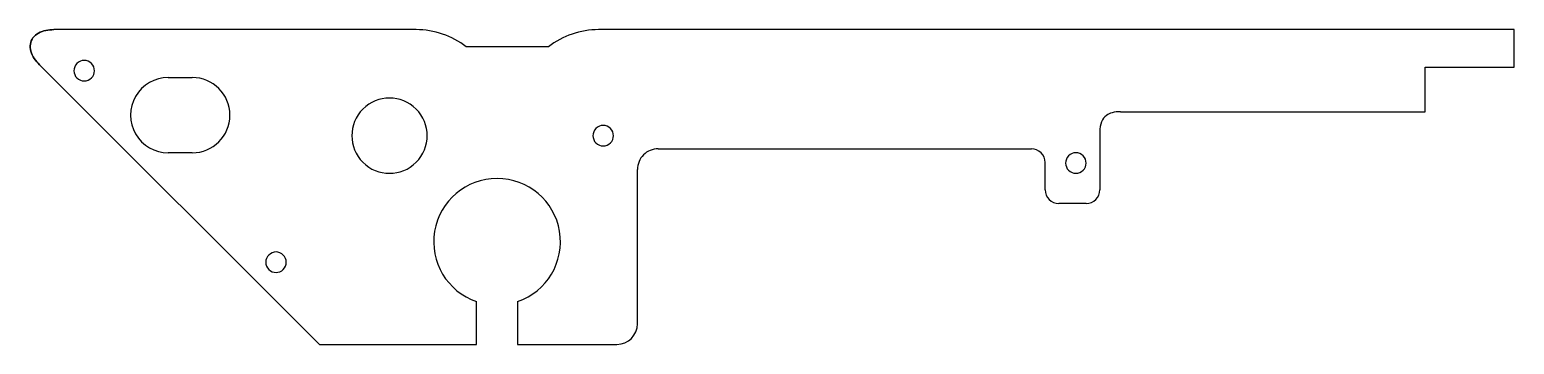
# Model space of a CAD drawing. Header units: millimetres. Extents: x -124 to 93, y -60 to -14.
import ezdxf

# ---------------------------------------------------------------- set-up
doc = ezdxf.new("R2010")
doc.units = ezdxf.units.MM
doc.layers.add('Shape2DView001', color=7, linetype='CONTINUOUS')

msp = doc.modelspace()

# ---------------------------------------------------------------- linework, layer by layer
at = {"layer": 'Shape2DView001'}
for p, q in [((-67.3314, -14), (-120.179, -14)), ((93, -14), (-40.6686, -14)), ((93, -19.5), (93, -14)), ((-48, -16.5), (-60, -16.5)), ((-122.3, -19.1213), (-81.4214, -60)), ((80, -26), (80, -19.5)), ((80, -19.5), (93, -19.5)), ((-103.5, -21), (-100, -21)), ((35.5, -26), (80, -26)), ((32.5, -29), (32.5, -37.4214)), ((-100, -32), (-103.5, -32)), ((-32, -31.4214), (22.5, -31.4214)), ((-35, -57), (-35, -34.4214)), ((24.5, -37.4214), (24.5, -33.4214)), ((30.5, -39.4214), (26.5, -39.4214)), ((-58.5, -60), (-58.5, -53.75)), ((-52.5, -53.75), (-52.5, -60)), ((-81.4214, -60), (-58.5, -60)), ((-52.5, -60), (-38, -60))]:
    msp.add_line(p, q, dxfattribs=at)
for centre, major_axis, start_param, end_param in [((-67.3314, -26), (8.4853, 8.4853), -6.15505, -5.49779), ((-40.6686, -26), (8.4853, 8.4853), -5.49779, -4.84052), ((-115.765, -20), (1.0607, 1.0607), 0, 6.28318), ((-103.5, -26.5), (3.8891, 3.8891), -5.49779, -2.35619), ((-100, -26.5), (3.8891, 3.8891), -2.35619, -5.49779), ((-71.2, -29.5), (3.8891, 3.8891), 0, 6.28318), ((-40, -29.5), (1.0607, 1.0607), 0, 6.28318), ((-32, -34.4214), (-2.1213, -2.1213), 3.92699, 5.49779), ((22.5, -33.4214), (-1.4142, -1.4142), 2.35619, 3.92699), ((29, -33.5), (1.0607, 1.0607), 0, 6.28318), ((-55.5, -45), (6.5407, 6.5407), -2.0259, -2.68649), ((26.5, -37.4214), (1.4142, 1.4142), -3.92699, -2.35619), ((30.5, -37.4214), (1.4142, 1.4142), -2.35619, -0.785398), ((-87.7645, -48), (1.0607, 1.0607), 0, 6.28318), ((-38, -57), (2.1213, 2.1213), -2.35619, -0.785398)]:
    msp.add_ellipse(centre, major_axis=major_axis, ratio=1, start_param=start_param, end_param=end_param, dxfattribs=at)
for points, knots in [([(-122.3, -19.1213), (-122.58, -18.8413), (-122.843, -18.5332), (-123.058, -18.2022), (-123.488, -17.5401), (-123.726, -16.7861), (-123.628, -16.1136), (-123.58, -15.7773), (-123.448, -15.4613), (-123.244, -15.1883), (-123.04, -14.9153), (-122.765, -14.6852), (-122.443, -14.5059), (-121.795, -14.1453), (-120.968, -13.9979), (-120.179, -14)], [0, 0, 0, 0, 0.131754, 0.131754, 0.131754, 0.395262, 0.395262, 0.395262, 0.527016, 0.527016, 0.527016, 0.65877, 0.65877, 0.65877, 0.922278, 0.922278, 0.922278, 0.922278]), ([(-120.179, -14), (-120.575, -14), (-120.977, -14.0349), (-121.364, -14.1166), (-122.138, -14.2767), (-122.839, -14.639), (-123.244, -15.1883), (-123.448, -15.4613), (-123.58, -15.7773), (-123.628, -16.1136), (-123.726, -16.7861), (-123.488, -17.5401), (-123.058, -18.2022), (-122.843, -18.5332), (-122.58, -18.8413), (-122.3, -19.1213)], [0, 0, 0, 0, 0.131754, 0.131754, 0.131754, 0.395262, 0.395262, 0.395262, 0.527016, 0.527016, 0.527016, 0.790524, 0.790524, 0.790524, 0.922278, 0.922278, 0.922278, 0.922278]), ([(35.5, -26), (34.5909, -26), (33.9298, -26.1812), (33.4513, -26.5354), (32.8134, -27.0078), (32.5, -27.7878), (32.5, -29)], [0, 0, 0, 0, 0.265987, 0.265987, 0.265987, 0.620637, 0.620637, 0.620637, 0.620637])]:
    msp.add_open_spline(points, degree=3, knots=knots, dxfattribs=at)
msp.add_open_spline([(-120.179, -14), (-120.179, -14)], degree=1, dxfattribs=at)
msp.add_open_spline([(-120.179, -14), (-120.179, -14)], degree=1, dxfattribs=at)

doc.saveas('drawing.dxf')
